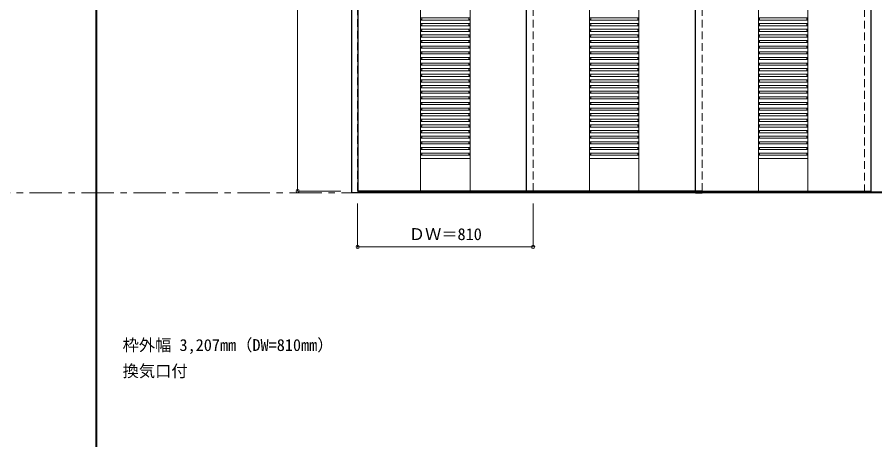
# Model space of a CAD drawing. Units: millimetres, scale not verified. Extents: x -6000 to 5700, y -4307 to 4260.
# Drawn here: x -267 to 3693, y 276 to 2230 of the extents above; entities that cross this region are included whole.
import ezdxf
from ezdxf.enums import TextEntityAlignment as Align

# ---------------------------------------------------------------- set-up
doc = ezdxf.new("R2010")
doc.units = ezdxf.units.MM
doc.header["$LTSCALE"] = 30
doc.header["$PDMODE"] = 32
doc.header["$PDSIZE"] = 15
doc.linetypes.add('CHAIN1', pattern=[8, 5, -1, 1, -1])
doc.linetypes.add('DASHED1', pattern=[1.8, 1.2, -0.6])
for name, color, linetype, lineweight in [('0-1_通り芯', 7, 'CHAIN1', 18), ('0-2_扉', 3, 'Continuous', 25), ('0-3_仕上げ', 4, 'Continuous', 9), ('0-4_枠', 3, 'Continuous', 25), ('0-B_寸法', 4, 'Continuous', 9), ('F-1_枠', 6, 'Continuous', 40)]:
    doc.layers.add(name, color=color, linetype=linetype, lineweight=lineweight)
doc.layers.add('0-A_文字', color=7, linetype='Continuous')
doc.styles.add('ＭＳ ゴシック', font='')
doc.styles.get('ＭＳ ゴシック').set_extended_font_data('MS Gothic')

msp = doc.modelspace()

# ---------------------------------------------------------------- linework, layer by layer
at = {"layer": '0-1_通り芯'}
msp.add_line((-5490, 1418), (5690, 1418), dxfattribs=at)
at = {"layer": '0-2_扉'}
for p, q in [((2085, 1426), (2085, 3409)), ((2865, 1426), (2865, 3409)), ((3675, 3409), (3675, 1426)), ((2115, 1426), (1308, 1426)), ((2895, 1426), (2085, 1426)), ((2865, 1426), (3675, 1426))]:
    msp.add_line(p, q, dxfattribs=at)
at = {"layer": '0-3_仕上げ', "color": 7, "lineweight": 18}
for p, q in [((1596, 1426), (1596, 3409)), ((1824, 1426), (1824, 3409)), ((2376, 1426), (2376, 3409)), ((2604, 1426), (2604, 3409)), ((3156, 1426), (3156, 3409)), ((3384, 1426), (3384, 3409)), ((1596, 1576), (1824, 1576)), ((2376, 1576), (2604, 1576)), ((3384, 1576), (3156, 1576))]:
    msp.add_line(p, q, dxfattribs=at)
at = {"layer": '0-3_仕上げ'}
for p, q in [((1596, 2226), (1824, 2226)), ((1596, 2219.58), (1601, 2219.58)), ((1601, 2226), (1601, 2219.58)), ((1819, 2226), (1819, 2219.58)), ((1819, 2219.58), (1824, 2219.58)), ((2376, 2226), (2604, 2226)), ((2376, 2219.58), (2381, 2219.58)), ((2381, 2226), (2381, 2219.58)), ((2599, 2226), (2599, 2219.58)), ((2599, 2219.58), (2604, 2219.58)), ((3384, 2226), (3156, 2226)), ((3161, 2219.58), (3156, 2219.58)), ((3161, 2226), (3161, 2219.58)), ((3379, 2226), (3379, 2219.58)), ((3384, 2219.58), (3379, 2219.58)), ((1596, 2216), (1824, 2216)), ((1596, 2200), (1824, 2200)), ((1596, 2193.58), (1601, 2193.58)), ((1596, 2190), (1824, 2190)), ((1601, 2200), (1601, 2193.58)), ((1819, 2200), (1819, 2193.58)), ((1819, 2193.58), (1824, 2193.58)), ((2376, 2216), (2604, 2216)), ((2376, 2200), (2604, 2200)), ((2376, 2193.58), (2381, 2193.58)), ((2376, 2190), (2604, 2190)), ((2381, 2200), (2381, 2193.58)), ((2599, 2200), (2599, 2193.58)), ((2599, 2193.58), (2604, 2193.58)), ((3384, 2216), (3156, 2216)), ((3384, 2200), (3156, 2200)), ((3161, 2193.58), (3156, 2193.58)), ((3384, 2190), (3156, 2190)), ((3161, 2200), (3161, 2193.58)), ((3379, 2200), (3379, 2193.58)), ((3384, 2193.58), (3379, 2193.58)), ((1596, 2174), (1824, 2174)), ((1596, 2167.58), (1601, 2167.58)), ((1596, 2164), (1824, 2164)), ((1596, 2148), (1824, 2148)), ((1596, 2141.58), (1601, 2141.58)), ((1601, 2174), (1601, 2167.58)), ((1601, 2148), (1601, 2141.58)), ((1819, 2174), (1819, 2167.58)), ((1819, 2167.58), (1824, 2167.58)), ((1819, 2148), (1819, 2141.58)), ((1819, 2141.58), (1824, 2141.58)), ((2376, 2174), (2604, 2174)), ((2376, 2167.58), (2381, 2167.58)), ((2376, 2164), (2604, 2164)), ((2376, 2148), (2604, 2148)), ((2376, 2141.58), (2381, 2141.58)), ((2381, 2174), (2381, 2167.58)), ((2381, 2148), (2381, 2141.58)), ((2599, 2174), (2599, 2167.58)), ((2599, 2167.58), (2604, 2167.58)), ((2599, 2148), (2599, 2141.58)), ((2599, 2141.58), (2604, 2141.58)), ((3384, 2174), (3156, 2174)), ((3161, 2167.58), (3156, 2167.58)), ((3384, 2164), (3156, 2164)), ((3384, 2148), (3156, 2148)), ((3161, 2141.58), (3156, 2141.58)), ((3161, 2174), (3161, 2167.58)), ((3161, 2148), (3161, 2141.58)), ((3379, 2174), (3379, 2167.58)), ((3384, 2167.58), (3379, 2167.58)), ((3379, 2148), (3379, 2141.58)), ((3384, 2141.58), (3379, 2141.58)), ((1596, 2138), (1824, 2138)), ((1596, 2122), (1824, 2122)), ((1596, 2115.58), (1601, 2115.58)), ((1596, 2112), (1824, 2112)), ((1601, 2122), (1601, 2115.58)), ((1819, 2122), (1819, 2115.58)), ((1819, 2115.58), (1824, 2115.58)), ((2376, 2138), (2604, 2138)), ((2376, 2122), (2604, 2122)), ((2376, 2115.58), (2381, 2115.58)), ((2376, 2112), (2604, 2112)), ((2381, 2122), (2381, 2115.58)), ((2599, 2122), (2599, 2115.58)), ((2599, 2115.58), (2604, 2115.58)), ((3384, 2138), (3156, 2138)), ((3384, 2122), (3156, 2122)), ((3161, 2115.58), (3156, 2115.58)), ((3384, 2112), (3156, 2112)), ((3161, 2122), (3161, 2115.58)), ((3379, 2122), (3379, 2115.58)), ((3384, 2115.58), (3379, 2115.58)), ((1596, 2096), (1824, 2096)), ((1596, 2089.58), (1601, 2089.58)), ((1596, 2086), (1824, 2086)), ((1596, 2070), (1824, 2070)), ((1596, 2063.58), (1601, 2063.58)), ((1596, 2060), (1824, 2060)), ((1601, 2096), (1601, 2089.58)), ((1601, 2070), (1601, 2063.58)), ((1819, 2096), (1819, 2089.58)), ((1819, 2089.58), (1824, 2089.58)), ((1819, 2070), (1819, 2063.58)), ((1819, 2063.58), (1824, 2063.58)), ((2376, 2096), (2604, 2096)), ((2376, 2089.58), (2381, 2089.58)), ((2376, 2086), (2604, 2086)), ((2376, 2070), (2604, 2070)), ((2376, 2063.58), (2381, 2063.58)), ((2376, 2060), (2604, 2060)), ((2381, 2096), (2381, 2089.58)), ((2381, 2070), (2381, 2063.58)), ((2599, 2096), (2599, 2089.58)), ((2599, 2089.58), (2604, 2089.58)), ((2599, 2070), (2599, 2063.58)), ((2599, 2063.58), (2604, 2063.58)), ((3384, 2096), (3156, 2096)), ((3161, 2089.58), (3156, 2089.58)), ((3384, 2086), (3156, 2086)), ((3384, 2070), (3156, 2070)), ((3161, 2063.58), (3156, 2063.58)), ((3384, 2060), (3156, 2060)), ((3161, 2096), (3161, 2089.58)), ((3161, 2070), (3161, 2063.58)), ((3379, 2096), (3379, 2089.58)), ((3384, 2089.58), (3379, 2089.58)), ((3379, 2070), (3379, 2063.58)), ((3384, 2063.58), (3379, 2063.58)), ((1596, 2044), (1824, 2044)), ((1596, 2037.58), (1601, 2037.58)), ((1596, 2034), (1824, 2034)), ((1601, 2044), (1601, 2037.58)), ((1819, 2044), (1819, 2037.58)), ((1819, 2037.58), (1824, 2037.58)), ((2376, 2044), (2604, 2044)), ((2376, 2037.58), (2381, 2037.58)), ((2376, 2034), (2604, 2034)), ((2381, 2044), (2381, 2037.58)), ((2599, 2044), (2599, 2037.58)), ((2599, 2037.58), (2604, 2037.58)), ((3384, 2044), (3156, 2044)), ((3161, 2037.58), (3156, 2037.58)), ((3384, 2034), (3156, 2034)), ((3161, 2044), (3161, 2037.58)), ((3379, 2044), (3379, 2037.58)), ((3384, 2037.58), (3379, 2037.58)), ((1596, 2018), (1824, 2018)), ((1596, 2011.58), (1601, 2011.58)), ((1596, 2008), (1824, 2008)), ((1596, 1992), (1824, 1992)), ((1596, 1985.58), (1601, 1985.58)), ((1596, 1982), (1824, 1982)), ((1601, 2018), (1601, 2011.58)), ((1601, 1992), (1601, 1985.58)), ((1819, 2018), (1819, 2011.58)), ((1819, 2011.58), (1824, 2011.58)), ((1819, 1992), (1819, 1985.58)), ((1819, 1985.58), (1824, 1985.58)), ((2376, 2018), (2604, 2018)), ((2376, 2011.58), (2381, 2011.58)), ((2376, 2008), (2604, 2008)), ((2376, 1992), (2604, 1992)), ((2376, 1985.58), (2381, 1985.58)), ((2376, 1982), (2604, 1982)), ((2381, 2018), (2381, 2011.58)), ((2381, 1992), (2381, 1985.58)), ((2599, 2018), (2599, 2011.58)), ((2599, 2011.58), (2604, 2011.58)), ((2599, 1992), (2599, 1985.58)), ((2599, 1985.58), (2604, 1985.58)), ((3384, 2018), (3156, 2018)), ((3161, 2011.58), (3156, 2011.58)), ((3384, 2008), (3156, 2008)), ((3384, 1992), (3156, 1992)), ((3161, 1985.58), (3156, 1985.58)), ((3384, 1982), (3156, 1982)), ((3161, 2018), (3161, 2011.58)), ((3161, 1992), (3161, 1985.58)), ((3379, 2018), (3379, 2011.58)), ((3384, 2011.58), (3379, 2011.58)), ((3379, 1992), (3379, 1985.58)), ((3384, 1985.58), (3379, 1985.58)), ((1596, 1966), (1824, 1966)), ((1596, 1959.58), (1601, 1959.58)), ((1596, 1956), (1824, 1956)), ((1601, 1966), (1601, 1959.58)), ((1819, 1966), (1819, 1959.58)), ((1819, 1959.58), (1824, 1959.58)), ((2376, 1966), (2604, 1966)), ((2376, 1959.58), (2381, 1959.58)), ((2376, 1956), (2604, 1956)), ((2381, 1966), (2381, 1959.58)), ((2599, 1966), (2599, 1959.58)), ((2599, 1959.58), (2604, 1959.58)), ((3384, 1966), (3156, 1966)), ((3161, 1959.58), (3156, 1959.58)), ((3384, 1956), (3156, 1956)), ((3161, 1966), (3161, 1959.58)), ((3379, 1966), (3379, 1959.58)), ((3384, 1959.58), (3379, 1959.58)), ((1596, 1940), (1824, 1940)), ((1596, 1933.58), (1601, 1933.58)), ((1596, 1930), (1824, 1930)), ((1596, 1914), (1824, 1914)), ((1596, 1907.58), (1601, 1907.58)), ((1596, 1904), (1824, 1904)), ((1601, 1940), (1601, 1933.58)), ((1601, 1914), (1601, 1907.58)), ((1819, 1940), (1819, 1933.58)), ((1819, 1933.58), (1824, 1933.58)), ((1819, 1914), (1819, 1907.58)), ((1819, 1907.58), (1824, 1907.58)), ((2376, 1940), (2604, 1940)), ((2376, 1933.58), (2381, 1933.58)), ((2376, 1930), (2604, 1930)), ((2376, 1914), (2604, 1914)), ((2376, 1907.58), (2381, 1907.58)), ((2376, 1904), (2604, 1904)), ((2381, 1940), (2381, 1933.58)), ((2381, 1914), (2381, 1907.58)), ((2599, 1940), (2599, 1933.58)), ((2599, 1933.58), (2604, 1933.58)), ((2599, 1914), (2599, 1907.58)), ((2599, 1907.58), (2604, 1907.58)), ((3384, 1940), (3156, 1940)), ((3161, 1933.58), (3156, 1933.58)), ((3384, 1930), (3156, 1930)), ((3384, 1914), (3156, 1914)), ((3161, 1907.58), (3156, 1907.58)), ((3384, 1904), (3156, 1904)), ((3161, 1940), (3161, 1933.58)), ((3161, 1914), (3161, 1907.58)), ((3379, 1940), (3379, 1933.58)), ((3384, 1933.58), (3379, 1933.58)), ((3379, 1914), (3379, 1907.58)), ((3384, 1907.58), (3379, 1907.58)), ((1596, 1888), (1824, 1888)), ((1596, 1881.58), (1601, 1881.58)), ((1596, 1878), (1824, 1878)), ((1596, 1862), (1824, 1862)), ((1601, 1888), (1601, 1881.58)), ((1601, 1862), (1601, 1855.58)), ((1819, 1888), (1819, 1881.58)), ((1819, 1881.58), (1824, 1881.58)), ((1819, 1862), (1819, 1855.58)), ((2376, 1888), (2604, 1888)), ((2376, 1881.58), (2381, 1881.58)), ((2376, 1878), (2604, 1878)), ((2376, 1862), (2604, 1862)), ((2381, 1888), (2381, 1881.58)), ((2381, 1862), (2381, 1855.58)), ((2599, 1888), (2599, 1881.58)), ((2599, 1881.58), (2604, 1881.58)), ((2599, 1862), (2599, 1855.58)), ((3384, 1888), (3156, 1888)), ((3161, 1881.58), (3156, 1881.58)), ((3384, 1878), (3156, 1878)), ((3384, 1862), (3156, 1862)), ((3161, 1888), (3161, 1881.58)), ((3161, 1862), (3161, 1855.58)), ((3379, 1888), (3379, 1881.58)), ((3384, 1881.58), (3379, 1881.58)), ((3379, 1862), (3379, 1855.58)), ((1596, 1855.58), (1601, 1855.58)), ((1596, 1852), (1824, 1852)), ((1596, 1836), (1824, 1836)), ((1596, 1829.58), (1601, 1829.58)), ((1596, 1826), (1824, 1826)), ((1601, 1836), (1601, 1829.58)), ((1819, 1855.58), (1824, 1855.58)), ((1819, 1836), (1819, 1829.58)), ((1819, 1829.58), (1824, 1829.58)), ((2376, 1855.58), (2381, 1855.58)), ((2376, 1852), (2604, 1852)), ((2376, 1836), (2604, 1836)), ((2376, 1829.58), (2381, 1829.58)), ((2376, 1826), (2604, 1826)), ((2381, 1836), (2381, 1829.58)), ((2599, 1855.58), (2604, 1855.58)), ((2599, 1836), (2599, 1829.58)), ((2599, 1829.58), (2604, 1829.58)), ((3161, 1855.58), (3156, 1855.58)), ((3384, 1852), (3156, 1852)), ((3384, 1836), (3156, 1836)), ((3161, 1829.58), (3156, 1829.58)), ((3384, 1826), (3156, 1826)), ((3161, 1836), (3161, 1829.58)), ((3384, 1855.58), (3379, 1855.58)), ((3379, 1836), (3379, 1829.58)), ((3384, 1829.58), (3379, 1829.58)), ((1596, 1810), (1824, 1810)), ((1596, 1803.58), (1601, 1803.58)), ((1596, 1800), (1824, 1800)), ((1596, 1784), (1824, 1784)), ((1601, 1810), (1601, 1803.58)), ((1601, 1784), (1601, 1777.58)), ((1819, 1810), (1819, 1803.58)), ((1819, 1803.58), (1824, 1803.58)), ((1819, 1784), (1819, 1777.58)), ((2376, 1810), (2604, 1810)), ((2376, 1803.58), (2381, 1803.58)), ((2376, 1800), (2604, 1800)), ((2376, 1784), (2604, 1784)), ((2381, 1810), (2381, 1803.58)), ((2381, 1784), (2381, 1777.58)), ((2599, 1810), (2599, 1803.58)), ((2599, 1803.58), (2604, 1803.58)), ((2599, 1784), (2599, 1777.58)), ((3384, 1810), (3156, 1810)), ((3161, 1803.58), (3156, 1803.58)), ((3384, 1800), (3156, 1800)), ((3384, 1784), (3156, 1784)), ((3161, 1810), (3161, 1803.58)), ((3161, 1784), (3161, 1777.58)), ((3379, 1810), (3379, 1803.58)), ((3384, 1803.58), (3379, 1803.58)), ((3379, 1784), (3379, 1777.58)), ((1596, 1777.58), (1601, 1777.58)), ((1596, 1774), (1824, 1774)), ((1596, 1758), (1824, 1758)), ((1596, 1751.58), (1601, 1751.58)), ((1596, 1748), (1824, 1748)), ((1601, 1758), (1601, 1751.58)), ((1819, 1777.58), (1824, 1777.58)), ((1819, 1758), (1819, 1751.58)), ((1819, 1751.58), (1824, 1751.58)), ((2376, 1777.58), (2381, 1777.58)), ((2376, 1774), (2604, 1774)), ((2376, 1758), (2604, 1758)), ((2376, 1751.58), (2381, 1751.58)), ((2376, 1748), (2604, 1748)), ((2381, 1758), (2381, 1751.58)), ((2599, 1777.58), (2604, 1777.58)), ((2599, 1758), (2599, 1751.58)), ((2599, 1751.58), (2604, 1751.58)), ((3161, 1777.58), (3156, 1777.58)), ((3384, 1774), (3156, 1774)), ((3384, 1758), (3156, 1758)), ((3161, 1751.58), (3156, 1751.58)), ((3384, 1748), (3156, 1748)), ((3161, 1758), (3161, 1751.58)), ((3384, 1777.58), (3379, 1777.58)), ((3379, 1758), (3379, 1751.58)), ((3384, 1751.58), (3379, 1751.58)), ((1596, 1732), (1824, 1732)), ((1596, 1725.58), (1601, 1725.58)), ((1596, 1722), (1824, 1722)), ((1596, 1706), (1824, 1706)), ((1601, 1732), (1601, 1725.58)), ((1601, 1706), (1601, 1699.58)), ((1819, 1732), (1819, 1725.58)), ((1819, 1725.58), (1824, 1725.58)), ((1819, 1706), (1819, 1699.58)), ((2376, 1732), (2604, 1732)), ((2376, 1725.58), (2381, 1725.58)), ((2376, 1722), (2604, 1722)), ((2376, 1706), (2604, 1706)), ((2381, 1732), (2381, 1725.58)), ((2381, 1706), (2381, 1699.58)), ((2599, 1732), (2599, 1725.58)), ((2599, 1725.58), (2604, 1725.58)), ((2599, 1706), (2599, 1699.58)), ((3384, 1732), (3156, 1732)), ((3161, 1725.58), (3156, 1725.58)), ((3384, 1722), (3156, 1722)), ((3384, 1706), (3156, 1706)), ((3161, 1732), (3161, 1725.58)), ((3161, 1706), (3161, 1699.58)), ((3379, 1732), (3379, 1725.58)), ((3384, 1725.58), (3379, 1725.58)), ((3379, 1706), (3379, 1699.58)), ((1596, 1699.58), (1601, 1699.58)), ((1596, 1696), (1824, 1696)), ((1596, 1680), (1824, 1680)), ((1596, 1673.58), (1601, 1673.58)), ((1596, 1670), (1824, 1670)), ((1601, 1680), (1601, 1673.58)), ((1819, 1699.58), (1824, 1699.58)), ((1819, 1680), (1819, 1673.58)), ((1819, 1673.58), (1824, 1673.58)), ((2376, 1699.58), (2381, 1699.58)), ((2376, 1696), (2604, 1696)), ((2376, 1680), (2604, 1680)), ((2376, 1673.58), (2381, 1673.58)), ((2376, 1670), (2604, 1670)), ((2381, 1680), (2381, 1673.58)), ((2599, 1699.58), (2604, 1699.58)), ((2599, 1680), (2599, 1673.58)), ((2599, 1673.58), (2604, 1673.58)), ((3161, 1699.58), (3156, 1699.58)), ((3384, 1696), (3156, 1696)), ((3384, 1680), (3156, 1680)), ((3161, 1673.58), (3156, 1673.58)), ((3384, 1670), (3156, 1670)), ((3161, 1680), (3161, 1673.58)), ((3384, 1699.58), (3379, 1699.58)), ((3379, 1680), (3379, 1673.58)), ((3384, 1673.58), (3379, 1673.58)), ((1596, 1654), (1824, 1654)), ((1596, 1647.58), (1601, 1647.58)), ((1596, 1644), (1824, 1644)), ((1596, 1628), (1824, 1628)), ((1601, 1654), (1601, 1647.58)), ((1601, 1628), (1601, 1621.58)), ((1819, 1654), (1819, 1647.58)), ((1819, 1647.58), (1824, 1647.58)), ((1819, 1628), (1819, 1621.58)), ((2376, 1654), (2604, 1654)), ((2376, 1647.58), (2381, 1647.58)), ((2376, 1644), (2604, 1644)), ((2376, 1628), (2604, 1628)), ((2381, 1654), (2381, 1647.58)), ((2381, 1628), (2381, 1621.58)), ((2599, 1654), (2599, 1647.58)), ((2599, 1647.58), (2604, 1647.58)), ((2599, 1628), (2599, 1621.58)), ((3384, 1654), (3156, 1654)), ((3161, 1647.58), (3156, 1647.58)), ((3384, 1644), (3156, 1644)), ((3384, 1628), (3156, 1628)), ((3161, 1654), (3161, 1647.58)), ((3161, 1628), (3161, 1621.58)), ((3379, 1654), (3379, 1647.58)), ((3384, 1647.58), (3379, 1647.58)), ((3379, 1628), (3379, 1621.58)), ((1596, 1621.58), (1601, 1621.58)), ((1596, 1618), (1824, 1618)), ((1596, 1602), (1824, 1602)), ((1596, 1595.58), (1601, 1595.58)), ((1596, 1592), (1824, 1592)), ((1601, 1602), (1601, 1595.58)), ((1819, 1621.58), (1824, 1621.58)), ((1819, 1602), (1819, 1595.58)), ((1819, 1595.58), (1824, 1595.58)), ((2376, 1621.58), (2381, 1621.58)), ((2376, 1618), (2604, 1618)), ((2376, 1602), (2604, 1602)), ((2376, 1595.58), (2381, 1595.58)), ((2376, 1592), (2604, 1592)), ((2381, 1602), (2381, 1595.58)), ((2599, 1621.58), (2604, 1621.58)), ((2599, 1602), (2599, 1595.58)), ((2599, 1595.58), (2604, 1595.58)), ((3161, 1621.58), (3156, 1621.58)), ((3384, 1618), (3156, 1618)), ((3384, 1602), (3156, 1602)), ((3161, 1595.58), (3156, 1595.58)), ((3384, 1592), (3156, 1592)), ((3161, 1602), (3161, 1595.58)), ((3384, 1621.58), (3379, 1621.58)), ((3379, 1602), (3379, 1595.58)), ((3384, 1595.58), (3379, 1595.58))]:
    msp.add_line(p, q, dxfattribs=at)
at = {"layer": '0-4_枠'}
for p, q in [((1308, 1418), (1308, 3453)), ((4455, 1421), (1308, 1421)), ((4455, 1418), (1308, 1418)), ((2865, 1418), (2895, 1418))]:
    msp.add_line(p, q, dxfattribs=at)
at = {"layer": '0-4_枠', "color": 4, "linetype": 'DASHED1', "lineweight": 9}
for p, q in [((1305, 3409), (1305, 1426)), ((2115, 1426), (2115, 3409)), ((2895, 1426), (2895, 3409)), ((3645, 1421), (3645, 3423)), ((3675, 1421), (3675, 3423)), ((1308, 1426), (1305, 1426))]:
    msp.add_line(p, q, dxfattribs=at)
at = {"layer": '0-4_枠'}
msp.add_lwpolyline([(1308, 1418), (1278, 1418), (1278, 3453)], dxfattribs=at)
at = {"layer": '0-B_寸法'}
for p, q in [((1028, 3409), (1028, 1426)), ((1028, 1426), (1228, 1426)), ((1305, 1168), (1305, 1368)), ((2115, 1168), (2115, 1368)), ((1305, 1168), (2115, 1168))]:
    msp.add_line(p, q, dxfattribs=at)
at = {"layer": '0-B_寸法', "color": 7}
for p in [(1028, 1426), (1305, 1168), (2115, 1168)]:
    msp.add_point(p, dxfattribs=at)
at = {"layer": 'F-1_枠'}
msp.add_line((100, -3790), (100, 4175), dxfattribs=at)

# ---------------------------------------------------------------- texts
at = {"layer": '0-A_文字', "style": 'ＭＳ ゴシック'}
for s, p in [('枠外幅 3,207mm（DW=810mm）', (220, 670.5)), ('換気口付', (220, 550.5))]:
    msp.add_text(s, height=54.99, dxfattribs=at).set_placement(p, align=Align.BOTTOM_LEFT)
at = {"layer": '0-B_寸法', "color": 7, "style": 'ＭＳ ゴシック'}
msp.add_text('ＤＷ＝810', height=54.99, dxfattribs=at).set_placement((1541.25, 1183), align=Align.BOTTOM_LEFT)

doc.saveas('drawing.dxf')
